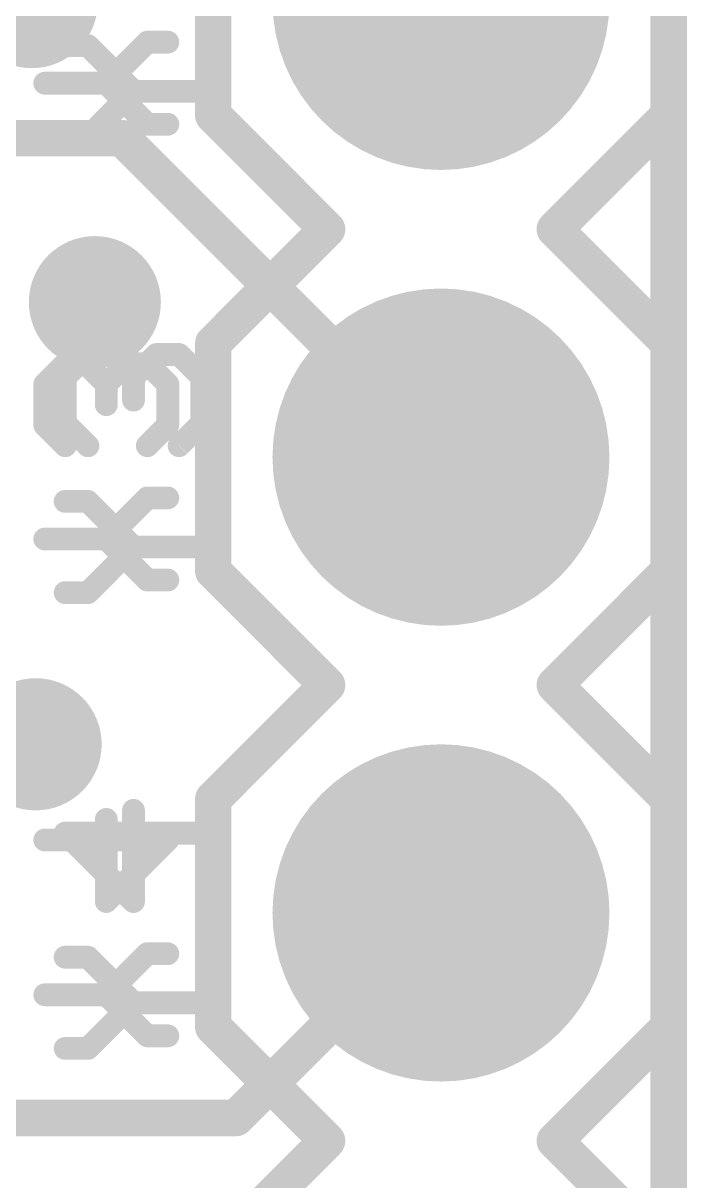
# Model space of a CAD drawing. Extents: x -37 to 70, y -23 to 28.
# Drawn here: x 9.1 to 12.8, y 7.4 to 13.85 of the extents above; entities that cross this region are included whole.
import ezdxf

# ---------------------------------------------------------------- set-up
doc = ezdxf.new("R2010")
doc.units = 0
for name, color, linetype in [('1', 12, 'CONTINUOUS'), ('16', 132, 'CONTINUOUS'), ('17', 110, 'CONTINUOUS'), ('18', 110, 'CONTINUOUS'), ('20', 53, 'CONTINUOUS'), ('21', 41, 'CONTINUOUS'), ('22', 40, 'CONTINUOUS')]:
    doc.layers.add(name, color=color, linetype=linetype)

# ---------------------------------------------------------------- blocks, each defined once
blk = doc.blocks.new('ROUNDP')
at = {"const_width": 0.5}
blk.add_lwpolyline([(0, -0.25, 1), (0, 0.25, 1), (0, -0.25)], format="xyb", dxfattribs=at)
blk = doc.blocks.new('ROUNDV')
at = {"const_width": 0.5}
blk.add_lwpolyline([(0, -0.25, 1), (0, 0.25, 1), (0, -0.25)], format="xyb", dxfattribs=at)

msp = doc.modelspace()

# ---------------------------------------------------------------- linework, layer by layer
at = {"layer": '1', "const_width": 0.2032}
for points in [[(12.7, 0), (12.7, 27.94)], [(8.9662, 13.208), (9.652, 13.208)], [(9.652, 13.208), (11.43, 11.43)]]:
    msp.add_lwpolyline(points, dxfattribs=at)
at = {"layer": '1', "const_width": 0.1016}
for points in [[(9.6879, 13.2439, 1), (9.6161, 13.1721)], [(9.652, 13.1572, 1), (9.652, 13.2588)], [(11.3941, 11.3941, 1), (11.4659, 11.4659)]]:
    msp.add_lwpolyline(points, format="xyb", dxfattribs=at)
at = {"layer": '16', "const_width": 0.2032}
for points in [[(12.7, 27.94), (12.7, 0)], [(10.287, 7.747), (11.43, 8.89)], [(7.239, 7.747), (10.287, 7.747)]]:
    msp.add_lwpolyline(points, dxfattribs=at)
at = {"layer": '16', "const_width": 0.1016}
for points in [[(11.4659, 8.8541, 1), (11.3941, 8.9259)], [(10.2511, 7.7829, 1), (10.3229, 7.7111)], [(10.287, 7.6962, 1), (10.287, 7.7978)]]:
    msp.add_lwpolyline(points, format="xyb", dxfattribs=at)
at = {"layer": '20', "const_width": 0.2032}
msp.add_lwpolyline([(12.7, 0), (12.7, 27.94)], dxfattribs=at)
at = {"layer": '21', "const_width": 0.127}
for points in [[(9.461, 13.7234), (9.3338, 13.7234)], [(9.7152, 13.4691), (9.461, 13.7234)], [(9.461, 13.2149), (9.7152, 13.4691)], [(9.7152, 13.4691), (10.0965, 13.4691)], [(9.3338, 13.2149), (9.461, 13.2149)], [(9.3338, 11.8748), (9.461, 12.0019)], [(9.461, 12.0019), (9.5881, 12.0019)], [(9.5881, 12.0019), (9.7152, 11.8748)], [(9.7152, 11.8748), (9.8423, 12.0019)], [(9.8423, 12.0019), (9.9694, 12.0019)], [(9.9694, 12.0019), (10.0965, 11.8748)], [(9.3338, 11.6206), (9.3338, 11.8748)], [(9.7152, 11.8748), (9.7152, 11.7477)], [(10.0965, 11.8748), (10.0965, 11.6206)], [(9.461, 11.4935), (9.3338, 11.6206)], [(10.0965, 11.6206), (9.9694, 11.4935)], [(9.461, 11.1834), (9.3338, 11.1834)], [(9.7152, 10.9291), (9.461, 11.1834)], [(9.461, 10.6749), (9.7152, 10.9291)], [(9.7152, 10.9291), (10.0965, 10.9291)], [(9.3338, 10.6749), (9.461, 10.6749)], [(9.7152, 8.9535), (9.7152, 9.4619)], [(10.0965, 9.3348), (9.3338, 9.3348)], [(9.3338, 9.3348), (9.7152, 8.9535)], [(9.461, 8.6434), (9.3338, 8.6434)], [(9.7152, 8.3891), (9.461, 8.6434)], [(9.461, 8.1349), (9.7152, 8.3891)], [(9.7152, 8.3891), (10.0965, 8.3891)], [(9.3338, 8.1349), (9.461, 8.1349)]]:
    msp.add_lwpolyline(points, dxfattribs=at)
at = {"layer": '21', "const_width": 0.0635}
for points in [[(9.3338, 13.7551, 1), (9.3338, 13.6916)], [(9.4834, 13.7458, 1), (9.4385, 13.7009)], [(9.461, 13.6916, 1), (9.461, 13.7551)], [(9.7152, 13.5009, 1), (9.7152, 13.4374)], [(9.6927, 13.4467, 1), (9.7376, 13.4916)], [(9.7376, 13.4467, 1), (9.6927, 13.4916)], [(10.0965, 13.4374, 1), (10.0965, 13.5009)], [(9.3338, 13.2467, 1), (9.3338, 13.1832)], [(9.4385, 13.2374, 1), (9.4834, 13.1925)], [(9.461, 13.1832, 1), (9.461, 13.2467)], [(9.461, 12.0337, 1), (9.461, 11.9702)], [(9.4834, 11.9795, 1), (9.4385, 12.0244)], [(9.6105, 12.0244, 1), (9.5656, 11.9795)], [(9.5881, 11.9702, 1), (9.5881, 12.0337)], [(9.8423, 12.0337, 1), (9.8423, 11.9702)], [(9.8647, 11.9795, 1), (9.8198, 12.0244)], [(9.9918, 12.0244, 1), (9.9469, 11.9795)], [(9.9694, 11.9702, 1), (9.9694, 12.0337)], [(9.3656, 11.8748, 1), (9.3021, 11.8748)], [(9.7469, 11.8748, 1), (9.6834, 11.8748)], [(10.1283, 11.8748, 1), (10.0648, 11.8748)], [(9.3114, 11.8973, 1), (9.3563, 11.8524)], [(9.6927, 11.8973, 1), (9.7376, 11.8524)], [(9.6927, 11.8524, 1), (9.7376, 11.8973)], [(10.074, 11.8524, 1), (10.119, 11.8973)], [(9.6834, 11.7477, 1), (9.7469, 11.7477)], [(9.3563, 11.6431, 1), (9.3114, 11.5982)], [(10.119, 11.5982, 1), (10.074, 11.6431)], [(9.3021, 11.6206, 1), (9.3656, 11.6206)], [(10.0648, 11.6206, 1), (10.1283, 11.6206)], [(9.4385, 11.471, 1), (9.4834, 11.516)], [(9.9469, 11.516, 1), (9.9918, 11.471)], [(9.3338, 11.2151, 1), (9.3338, 11.1516)], [(9.4834, 11.2058, 1), (9.4385, 11.1609)], [(9.461, 11.1516, 1), (9.461, 11.2151)], [(9.7152, 10.9609, 1), (9.7152, 10.8974)], [(9.7376, 10.9067, 1), (9.6927, 10.9516)], [(9.6927, 10.9067, 1), (9.7376, 10.9516)], [(10.0965, 10.8974, 1), (10.0965, 10.9609)], [(9.3338, 10.7067, 1), (9.3338, 10.6432)], [(9.4385, 10.6974, 1), (9.4834, 10.6525)], [(9.461, 10.6432, 1), (9.461, 10.7067)], [(9.7469, 9.4619, 1), (9.6834, 9.4619)], [(9.3338, 9.3666, 1), (9.3338, 9.3031)], [(9.3563, 9.3573, 1), (9.3114, 9.3124)], [(10.0965, 9.3031, 1), (10.0965, 9.3666)], [(9.6834, 8.9535, 1), (9.7469, 8.9535)], [(9.6927, 8.931, 1), (9.7376, 8.976)], [(9.3338, 8.6751, 1), (9.3338, 8.6116)], [(9.4834, 8.6658, 1), (9.4385, 8.6209)], [(9.461, 8.6116, 1), (9.461, 8.6751)], [(9.7152, 8.4209, 1), (9.7152, 8.3574)], [(9.7376, 8.3667, 1), (9.6927, 8.4116)], [(10.0965, 8.3574, 1), (10.0965, 8.4209)], [(9.6927, 8.3667, 1), (9.7376, 8.4116)], [(9.3338, 8.1667, 1), (9.3338, 8.1032)], [(9.461, 8.1032, 1), (9.461, 8.1667)], [(9.4385, 8.1574, 1), (9.4834, 8.1125)]]:
    msp.add_lwpolyline(points, format="xyb", dxfattribs=at)
at = {"layer": '22'}
for points, const_width in [([(10.16, 14.605), (10.16, 13.335)], 0.2032), ([(12.7, 13.335), (12.7, 14.605)], 0.2032), ([(9.5634, 13.5139), (9.7922, 13.7427)], 0.127), ([(9.7922, 13.7427), (9.9066, 13.7427)], 0.127), ([(9.5634, 13.5139), (9.2202, 13.5139)], 0.127), ([(9.7922, 13.2851), (9.5634, 13.5139)], 0.127), ([(10.16, 13.335), (10.795, 12.7)], 0.2032), ([(12.065, 12.7), (12.7, 13.335)], 0.2032), ([(9.9066, 13.2851), (9.7922, 13.2851)], 0.127), ([(10.795, 12.7), (10.16, 12.065)], 0.2032), ([(12.7, 12.065), (12.065, 12.7)], 0.2032), ([(10.16, 12.065), (10.16, 10.795)], 0.2032), ([(12.7, 10.795), (12.7, 12.065)], 0.2032), ([(9.3346, 11.9511), (9.2202, 11.8367)], 0.127), ([(9.449, 11.9511), (9.3346, 11.9511)], 0.127), ([(9.5634, 11.8367), (9.449, 11.9511)], 0.127), ([(9.6778, 11.9511), (9.5634, 11.8367)], 0.127), ([(9.7922, 11.9511), (9.6778, 11.9511)], 0.127), ([(9.9066, 11.8367), (9.7922, 11.9511)], 0.127), ([(9.2202, 11.8367), (9.2202, 11.6079)], 0.127), ([(9.5634, 11.8367), (9.5634, 11.7223)], 0.127), ([(9.9066, 11.6079), (9.9066, 11.8367)], 0.127), ([(9.2202, 11.6079), (9.3346, 11.4935)], 0.127), ([(9.7922, 11.4935), (9.9066, 11.6079)], 0.127), ([(9.5634, 10.9739), (9.7922, 11.2027)], 0.127), ([(9.7922, 11.2027), (9.9066, 11.2027)], 0.127), ([(9.5634, 10.9739), (9.2202, 10.9739)], 0.127), ([(9.7922, 10.7451), (9.5634, 10.9739)], 0.127), ([(10.16, 10.795), (10.795, 10.16)], 0.2032), ([(12.065, 10.16), (12.7, 10.795)], 0.2032), ([(9.9066, 10.7451), (9.7922, 10.7451)], 0.127), ([(10.795, 10.16), (10.16, 9.525)], 0.2032), ([(12.7, 9.525), (12.065, 10.16)], 0.2032), ([(10.16, 9.525), (10.16, 8.255)], 0.2032), ([(12.7, 8.255), (12.7, 9.525)], 0.2032), ([(9.5634, 8.9535), (9.5634, 9.4111)], 0.127), ([(9.2202, 9.2967), (9.9066, 9.2967)], 0.127), ([(9.9066, 9.2967), (9.5634, 8.9535)], 0.127), ([(9.5634, 8.4339), (9.7922, 8.6627)], 0.127), ([(9.7922, 8.6627), (9.9066, 8.6627)], 0.127), ([(9.5634, 8.4339), (9.2202, 8.4339)], 0.127), ([(9.7922, 8.2051), (9.5634, 8.4339)], 0.127), ([(10.795, 7.62), (10.16, 8.255)], 0.2032), ([(12.7, 8.255), (12.065, 7.62)], 0.2032), ([(9.9066, 8.2051), (9.7922, 8.2051)], 0.127), ([(10.795, 7.62), (10.16, 6.985)], 0.2032), ([(12.7, 6.985), (12.065, 7.62)], 0.2032)]:
    msp.add_lwpolyline(points, dxfattribs=dict(at, const_width=const_width))
for points, const_width in [([(9.7922, 13.7744, 1), (9.7922, 13.7109)], 0.0635), ([(9.8146, 13.7202, 1), (9.7697, 13.7651)], 0.0635), ([(9.9066, 13.7109, 1), (9.9066, 13.7744)], 0.0635), ([(9.2202, 13.5456, 1), (9.2202, 13.4821)], 0.0635), ([(9.5858, 13.5363, 1), (9.5409, 13.4914)], 0.0635), ([(9.5409, 13.5363, 1), (9.5858, 13.4914)], 0.0635), ([(9.5634, 13.4821, 1), (9.5634, 13.5456)], 0.0635), ([(10.1959, 13.3709, 1), (10.1241, 13.2991)], 0.1016), ([(12.7359, 13.2991, 1), (12.6641, 13.3709)], 0.1016), ([(10.1092, 13.335, 1), (10.2108, 13.335)], 0.1016), ([(12.6492, 13.335, 1), (12.7508, 13.335)], 0.1016), ([(9.7922, 13.3168, 1), (9.7922, 13.2533)], 0.0635), ([(9.7697, 13.2626, 1), (9.8146, 13.3075)], 0.0635), ([(9.9066, 13.2533, 1), (9.9066, 13.3168)], 0.0635), ([(10.8309, 12.6641, 1), (10.7591, 12.7359)], 0.1016), ([(10.7591, 12.6641, 1), (10.8309, 12.7359)], 0.1016), ([(12.1009, 12.7359, 1), (12.0291, 12.6641)], 0.1016), ([(12.0291, 12.7359, 1), (12.1009, 12.6641)], 0.1016), ([(10.2108, 12.065, 1), (10.1092, 12.065)], 0.1016), ([(10.1241, 12.1009, 1), (10.1959, 12.0291)], 0.1016), ([(12.7508, 12.065, 1), (12.6492, 12.065)], 0.1016), ([(12.6641, 12.0291, 1), (12.7359, 12.1009)], 0.1016), ([(9.3346, 11.9828, 1), (9.3346, 11.9193)], 0.0635), ([(9.357, 11.9286, 1), (9.3121, 11.9735)], 0.0635), ([(9.4714, 11.9735, 1), (9.4265, 11.9286)], 0.0635), ([(9.449, 11.9193, 1), (9.449, 11.9828)], 0.0635), ([(9.6778, 11.9828, 1), (9.6778, 11.9193)], 0.0635), ([(9.7002, 11.9286, 1), (9.6553, 11.9735)], 0.0635), ([(9.8146, 11.9735, 1), (9.7697, 11.9286)], 0.0635), ([(9.7922, 11.9193, 1), (9.7922, 11.9828)], 0.0635), ([(9.252, 11.8367, 1), (9.1884, 11.8367)], 0.0635), ([(9.1977, 11.8591, 1), (9.2427, 11.8142)], 0.0635), ([(9.5951, 11.8367, 1), (9.5316, 11.8367)], 0.0635), ([(9.5409, 11.8591, 1), (9.5858, 11.8142)], 0.0635), ([(9.5409, 11.8142, 1), (9.5858, 11.8591)], 0.0635), ([(9.9383, 11.8367, 1), (9.8748, 11.8367)], 0.0635), ([(9.8841, 11.8142, 1), (9.929, 11.8591)], 0.0635), ([(9.5316, 11.7223, 1), (9.5951, 11.7223)], 0.0635), ([(9.1884, 11.6079, 1), (9.252, 11.6079)], 0.0635), ([(9.2427, 11.6303, 1), (9.1977, 11.5854)], 0.0635), ([(9.8748, 11.6079, 1), (9.9383, 11.6079)], 0.0635), ([(9.929, 11.5854, 1), (9.8841, 11.6303)], 0.0635), ([(9.3121, 11.471, 1), (9.357, 11.516)], 0.0635), ([(9.7697, 11.516, 1), (9.8146, 11.471)], 0.0635), ([(9.7922, 11.2344, 1), (9.7922, 11.1709)], 0.0635), ([(9.8146, 11.1802, 1), (9.7697, 11.2251)], 0.0635), ([(9.9066, 11.1709, 1), (9.9066, 11.2344)], 0.0635), ([(9.2202, 11.0056, 1), (9.2202, 10.9421)], 0.0635), ([(9.5858, 10.9963, 1), (9.5409, 10.9514)], 0.0635), ([(9.5634, 10.9421, 1), (9.5634, 11.0056)], 0.0635), ([(9.5409, 10.9963, 1), (9.5858, 10.9514)], 0.0635), ([(10.1959, 10.8309, 1), (10.1241, 10.7591)], 0.1016), ([(10.1092, 10.795, 1), (10.2108, 10.795)], 0.1016), ([(12.6492, 10.795, 1), (12.7508, 10.795)], 0.1016), ([(12.7359, 10.7591, 1), (12.6641, 10.8309)], 0.1016), ([(9.7922, 10.7768, 1), (9.7922, 10.7133)], 0.0635), ([(9.7697, 10.7226, 1), (9.8146, 10.7675)], 0.0635), ([(9.9066, 10.7133, 1), (9.9066, 10.7768)], 0.0635), ([(10.8309, 10.1241, 1), (10.7591, 10.1959)], 0.1016), ([(12.1009, 10.1959, 1), (12.0291, 10.1241)], 0.1016), ([(10.7591, 10.1241, 1), (10.8309, 10.1959)], 0.1016), ([(12.0291, 10.1959, 1), (12.1009, 10.1241)], 0.1016), ([(10.2108, 9.525, 1), (10.1092, 9.525)], 0.1016), ([(12.7508, 9.525, 1), (12.6492, 9.525)], 0.1016), ([(10.1241, 9.5609, 1), (10.1959, 9.4891)], 0.1016), ([(12.6641, 9.4891, 1), (12.7359, 9.5609)], 0.1016), ([(9.5951, 9.4111, 1), (9.5316, 9.4111)], 0.0635), ([(9.2202, 9.3284, 1), (9.2202, 9.2649)], 0.0635), ([(9.929, 9.2742, 1), (9.8841, 9.3191)], 0.0635), ([(9.9066, 9.2649, 1), (9.9066, 9.3284)], 0.0635), ([(9.5409, 8.976, 1), (9.5858, 8.931)], 0.0635), ([(9.5316, 8.9535, 1), (9.5951, 8.9535)], 0.0635), ([(9.7922, 8.6944, 1), (9.7922, 8.6309)], 0.0635), ([(9.8146, 8.6402, 1), (9.7697, 8.6851)], 0.0635), ([(9.9066, 8.6309, 1), (9.9066, 8.6944)], 0.0635), ([(9.2202, 8.4656, 1), (9.2202, 8.4021)], 0.0635), ([(9.5858, 8.4563, 1), (9.5409, 8.4114)], 0.0635), ([(9.5409, 8.4563, 1), (9.5858, 8.4114)], 0.0635), ([(9.5634, 8.4021, 1), (9.5634, 8.4656)], 0.0635), ([(10.1959, 8.2909, 1), (10.1241, 8.2191)], 0.1016), ([(12.7359, 8.2191, 1), (12.6641, 8.2909)], 0.1016), ([(9.7922, 8.2368, 1), (9.7922, 8.1733)], 0.0635), ([(9.7697, 8.1826, 1), (9.8146, 8.2275)], 0.0635), ([(9.9066, 8.1733, 1), (9.9066, 8.2368)], 0.0635), ([(10.1092, 8.255, 1), (10.2108, 8.255)], 0.1016), ([(12.6492, 8.255, 1), (12.7508, 8.255)], 0.1016), ([(10.8309, 7.5841, 1), (10.7591, 7.6559)], 0.1016), ([(10.7591, 7.5841, 1), (10.8309, 7.6559)], 0.1016), ([(12.1009, 7.6559, 1), (12.0291, 7.5841)], 0.1016), ([(12.0291, 7.6559, 1), (12.1009, 7.5841)], 0.1016)]:
    msp.add_lwpolyline(points, format="xyb", dxfattribs=dict(at, const_width=const_width))

# ---------------------------------------------------------------- block references
at = {"layer": '17', "xscale": 1.8796, "yscale": 1.8796}
for p in [(11.43, 13.97), (11.43, 13.97), (11.43, 11.43), (11.43, 11.43), (11.43, 8.89), (11.43, 8.89)]:
    msp.add_blockref('ROUNDP', p, dxfattribs=at)
at = {"layer": '18', "xscale": 0.7366, "yscale": 0.7366}
for p in [(9.148, 13.966), (9.148, 13.966), (9.4996, 12.2936), (9.4996, 12.2936), (9.1694, 9.8298), (9.1694, 9.8298)]:
    msp.add_blockref('ROUNDV', p, dxfattribs=at)

doc.saveas('drawing.dxf')
